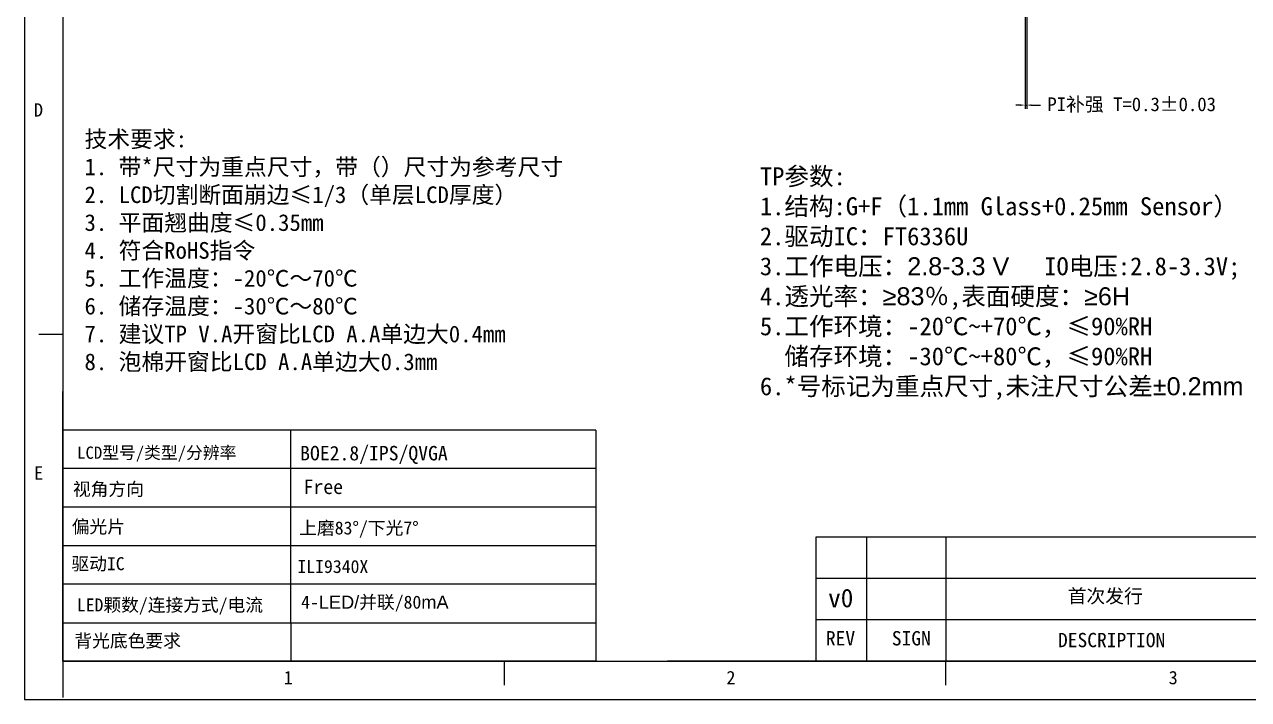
# Model space of a CAD drawing. Header units: millimetres. Extents: x 3586 to 4081, y -4200 to -3856.
# Drawn here: x 3585.9 to 3808.2, y -4199.5 to -4076.8 of the extents above; entities that cross this region are included whole.
import ezdxf
from ezdxf.enums import TextEntityAlignment as Align

# ---------------------------------------------------------------- set-up
doc = ezdxf.new("R2010")
doc.units = ezdxf.units.MM
doc.layers.add('DIM', color=3, linetype='Continuous', lineweight=13)
doc.layers.add('铁框', color=5, linetype='Continuous', lineweight=9)
doc.styles.get("Standard").update_dxf_attribs({"font": ''})
doc.styles.add('宋体', font='SimSun.ttf')
doc.styles.get('Standard').set_extended_font_data('KaiTi_GB2312')
doc.dimstyles.new('ISO-25$0', dxfattribs={"dimtxt": 1.5, "dimasz": 1.5, "dimexe": 1, "dimexo": 0.3, "dimgap": 0.6, "dimtad": 1, "dimdsep": 46, "dimtxsty": 'Standard', "dimcen": 2.5, "dimadec": 0, "dimazin": 0, "dimtfac": 1, "dimtmove": 0, "dimatfit": 3, "dimfxl": 1, "dimarcsym": 0})

# ---------------------------------------------------------------- blocks, each defined once
blk = doc.blocks.new('*D244')
at = {"layer": 'Defpoints', "color": 0, "transparency": 16777216}
for p in [(3767.66, -4073.38), (3767.96, -4073.38), (3767.96, -4091.47)]:
    blk.add_point(p, dxfattribs=at)
at = {"layer": '铁框', "color": 3, "linetype": 'ByBlock', "lineweight": -2, "transparency": 16777216}
for p, q in [((3767.66, -4073.8), (3767.66, -4092.12)), ((3767.96, -4073.8), (3767.96, -4092.12)), ((3766.81, -4091.47), (3765.96, -4091.47)), ((3767.66, -4091.47), (3767.96, -4091.47)), ((3768.81, -4091.47), (3770.48, -4091.47))]:
    blk.add_line(p, q, dxfattribs=at)
at = {"layer": '铁框', "color": 3, "transparency": 16777216}
for points in [[(3766.81, -4091.33), (3766.81, -4091.62), (3767.66, -4091.47)], [(3768.81, -4091.33), (3768.81, -4091.62), (3767.96, -4091.47)]]:
    blk.add_solid(points, dxfattribs=at)
at = {"layer": '铁框', "color": 3, "transparency": 16777216, "insert": (3787.02, -4091.47), "char_height": 2.5, "attachment_point": 5, "style": '宋体'}
blk.add_mtext('PI补强 T=0.3±0.03', dxfattribs=at)

msp = doc.modelspace()

# ---------------------------------------------------------------- linework, layer by layer
at = {"color": 7, "linetype": 'Continuous'}
for p, q in [((3585.916, -3855.692), (3585.916, -4199.5)), ((3585.916, -4199.5), (4080.791, -4199.5))]:
    msp.add_line(p, q, dxfattribs=at)
at = {"linetype": 'Continuous'}
for p, q in [((3592.862, -3869.207), (3592.862, -4199.124)), ((3592.862, -4133.14), (3588.521, -4133.14)), ((3592.862, -4192.554), (4073.846, -4192.554)), ((3673.031, -4192.554), (3673.031, -4196.895)), ((3753.201, -4192.554), (3753.201, -4196.895))]:
    msp.add_line(p, q, dxfattribs=at)
at = {"color": 4, "linetype": 'Continuous'}
for p, q in [((3592.862, -4192.554), (3592.861, -4143.517)), ((3689.661, -4150.522), (3592.861, -4150.522)), ((3592.861, -4185.549), (3592.861, -4150.522)), ((3634.297, -4185.549), (3634.297, -4150.522)), ((3689.661, -4157.527), (3592.861, -4157.527)), ((3689.661, -4164.533), (3592.861, -4164.533)), ((3851.76, -4170.011), (3729.631, -4170.011)), ((3729.631, -4170.011), (3729.631, -4192.554)), ((3738.877, -4170.011), (3738.877, -4192.554)), ((3753.277, -4170.011), (3753.277, -4192.554)), ((3689.661, -4171.538), (3592.861, -4171.538)), ((3689.661, -4178.544), (3592.861, -4178.544)), ((3851.76, -4177.526), (3729.631, -4177.526)), ((3851.76, -4185.04), (3729.631, -4185.04)), ((3592.862, -4192.554), (3592.862, -4192.554)), ((3689.661, -4192.554), (3592.861, -4192.554)), ((3851.76, -4192.554), (3702.733, -4192.554))]:
    msp.add_line(p, q, dxfattribs=at)
at = {"color": 4}
for p, q in [((3689.661, -4150.522), (3689.661, -4192.554)), ((3592.861, -4185.549), (3689.661, -4185.549)), ((3592.861, -4185.549), (3592.862, -4192.554)), ((3634.297, -4185.549), (3634.297, -4192.554))]:
    msp.add_line(p, q, dxfattribs=at)

# ---------------------------------------------------------------- texts
at = {"color": 4, "linetype": 'Continuous', "style": '宋体'}
for s, p in [('D', (3587.637, -4093.556)), ('E', (3587.679, -4159.55)), ('1', (3633.021, -4196.722)), ('2', (3713.399, -4196.722)), ('3', (3793.729, -4196.729))]:
    msp.add_text(s, height=2.431, dxfattribs=at).set_placement(p)
at = {"color": 0, "linetype": 'Continuous', "style": '宋体'}
for s, height, rotation, p in [('LCD型号/类型/分辨率', 2.23294, 359.99988, (3609.939, -4155.753)), ('视角方向', 2.3629, 359.99988, (3601.158, -4162.441)), ('偏光片', 2.3629, 0.00012, (3599.337, -4169.262)), ('驱动IC', 2.3629, 0.00012, (3599.272, -4175.99)), ('LED颗数/连接方式/电流', 2.3629, 0.00012, (3612.332, -4183.496)), ('背光底色要求', 2.3629, 0.00012, (3604.657, -4190))]:
    msp.add_text(s, height=height, rotation=rotation, dxfattribs=at).set_placement(p, align=Align.CENTER)
at = {"color": 1, "linetype": 'Continuous', "style": '宋体'}
msp.add_text('v0', height=3.3756, dxfattribs=at).set_placement((3734.174, -4182.735), align=Align.CENTER)
at = {"color": 4, "linetype": 'Continuous', "style": '宋体'}
for s, height, p in [('REV', 2.6046, (3734.129, -4189.664)), ('SIGN', 2.6046, (3746.993, -4189.664)), ('DESCRIPTION', 2.60461, (3783.374, -4189.992))]:
    msp.add_text(s, height=height, dxfattribs=at).set_placement(p, align=Align.CENTER)
at = {"insert": (3719.495, -4102.768), "char_height": 3.270706, "width": 132.86239, "attachment_point": 1, "style": '宋体'}
msp.add_mtext('TP参数:\\P1.结构:{\\C2;G+F（1.1mm Glass+0.25mm Sensor）}\\P2.驱动IC：FT6336U{\\fTimes New Roman|b0|i0|c0|p18;\\P\\fSimSun|b0|i0|c134|p2;\\C7;3.工作电压：\\fArial|b0|i0|c134|p34;2.8-3.3 V \\C0;    \\fSimSun|b0|i0|c134|p2;IO电压:2.8-3.3V;}\\P4.{\\C7;透光率：\\fArial|b0|i0|c134|p34;≥8\\fArial|b0|i0|c0|p34;3\\fSimSun|b0|i0|c134|p2;％,表面硬度：\\fArial|b0|i0|c134|p34;≥\\fArial|b0|i0|c0|p34;6\\fArial|b0|i0|c134|p34;H}\\P{\\C0;5.工作环境：-20℃~+70℃，≤90%RH\\P  储存环境：-30℃~+80℃，≤90%RH}\\P6.*号标记为重点尺寸,{\\C7;未注尺寸公差\\fArial|b0|i0|c134|p34;±0.2mm}', dxfattribs=at)
at = {"color": 1, "attachment_point": 1, "style": '宋体'}
for s, insert, char_height, width in [('Free', (3636.622, -4159.527), 2.627, 82.26498), ('4-{\\fArial|b0|i0|c0|p32;LED/}并联/80{\\fArial|b0|i0|c0|p32;mA}', (3636.157, -4180.618), 2.36432, 30.11067)]:
    msp.add_mtext(s, dxfattribs=dict(at, insert=insert, char_height=char_height, width=width))
at = {"color": 2, "insert": (3753.277, -4179.447), "char_height": 2.50077, "width": 61.67054, "attachment_point": 1, "style": '宋体'}
msp.add_mtext('{\\C1;             首次发行}', dxfattribs=at)
at = {"color": 1, "style": '宋体'}
for tag, p, height in [('BOE2.8/IPS/QVGA', (3635.985, -4156.035), 2.627), ('上磨83°/下光7°', (3635.816, -4169.496), 2.364), ('ILI9340X', (3635.496, -4176.507), 2.364)]:
    msp.add_attdef(tag, p, '', height=height, dxfattribs=at)
at = {"layer": 'DIM', "lineweight": 0, "insert": (3596.819, -4096.119), "char_height": 3.03567, "width": 130.78333, "attachment_point": 1, "style": '宋体'}
msp.add_mtext('{\\C0;技术要求:\\P1. 带*尺寸为重点尺寸，带（）尺寸为参考尺寸\\P2. LCD切割断面崩边≤1/3（单层LCD厚度）\\P3. 平面翘曲度≤0.35mm\\P4. 符合RoHS指令\\P5. 工作温度：-20℃～70℃ \\P6. 储存温度：-30℃～80℃\\P7. 建议TP V.A开窗比LCD A.A单边大0.4mm\\P8. 泡棉开窗比LCD A.A单边大0.3mm}', dxfattribs=at)

# ---------------------------------------------------------------- dimensions: what is measured, and where the dimension line sits
at = {"layer": '铁框'}
dim = msp.add_linear_dim(base=(3767.959, -4091.474), p1=(3767.659, -4073.379), p2=(3767.959, -4073.379), text='PI补强 T=<>±0.03', dimstyle='ISO-25$0', override={"dimtxt": 2.5, "dimasz": 0.85, "dimexe": 0.65, "dimexo": 0.425, "dimtad": 0, "dimtxsty": '宋体', "dimcen": 1.2, "dimclrd": 3, "dimclre": 3, "dimclrt": 3, "dimfxl": 0.5, "dimtfillclr": 3}, dxfattribs=at)
dim.commit()
dim.dimension.update_dxf_attribs({"geometry": '*D244', "text_midpoint": (3787.02, -4091.474), "dimtype": 160})

doc.saveas('drawing.dxf')
